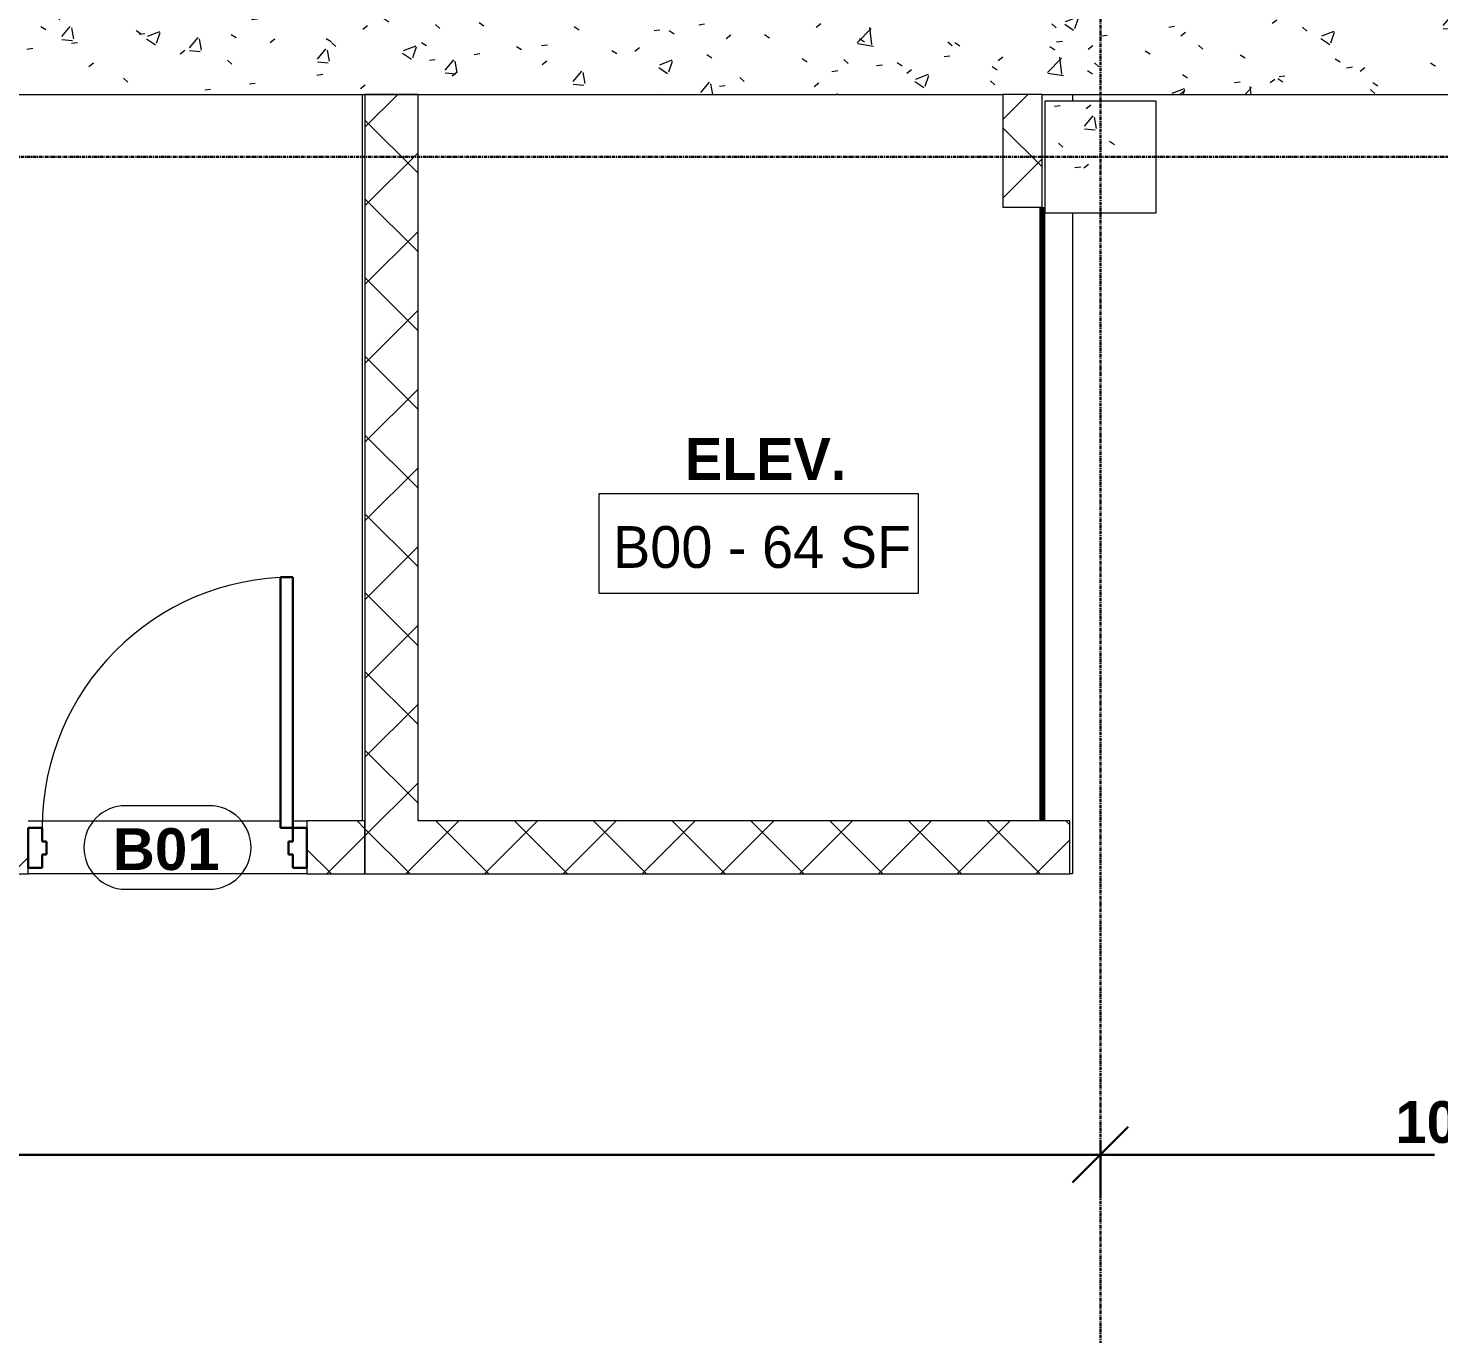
# Model space of a CAD drawing. Header units: inches. Extents: x -4124 to -1807, y 11006 to 12379.
# Drawn here: x -3635.3 to -3432.7, y 11366.1 to 11553.7 of the extents above; entities that cross this region are included whole.
import ezdxf

# ---------------------------------------------------------------- set-up
doc = ezdxf.new("R2010")
doc.units = ezdxf.units.IN
doc.header["$MEASUREMENT"] = 0
doc.linetypes.add('Grid Line 1_2_', pattern=[0.875, 0.5, -0.125, 0.125, -0.125])
doc.linetypes.add('Grid Line 1_2__2_', pattern=[0.875, 0.5, -0.125, 0.125, -0.125])
for name, color, linetype, lineweight in [('0-1', 7, 'Continuous', 5), ('0-5', 8, 'Continuous', 9), ('A-ANNO-DIMS-1', 211, 'Continuous', 30), ('A-AREA', 32, 'Continuous', 80), ('A-AREA-IDEN', 2, 'Continuous', 9), ('A-DOOR-1', 50, 'Continuous', 30), ('A-DOOR-2', 7, 'Continuous', 9), ('A-DOOR-FRAM-1', 50, 'Continuous', 30), ('A-DOOR-IDEN', 31, 'Continuous', 9), ('A-FLOR-2', 7, 'Continuous', 9), ('A-WALL-1', 250, 'Continuous', 18), ('A-WALL-2', 7, 'Continuous', 9), ('A-WALL-PATT-2', 8, 'Continuous', 9), ('A-WALL-PATT-4', 252, 'Continuous', 9), ('S-COLS', 52, 'Continuous', 9), ('S-COLS-1', 7, 'Continuous', 9), ('S-FNDN-3', 7, 'Continuous', 9), ('S-GRID-1', 1, 'Grid Line 1_2_', 9), ('S-GRID-2', 1, 'Grid Line 1_2__2_', 30)]:
    doc.layers.add(name, color=color, linetype=linetype, lineweight=lineweight)
doc.styles.add('Arial_B', font='arialbd.ttf', dxfattribs={"height": 6})
doc.styles.add('Century Gothic', font='ufonts.com_century-gothic.ttf', dxfattribs={"height": 6})
doc.styles.add('Century Gothic_B', font='GOTHICB.TTF', dxfattribs={"height": 6})
doc.dimstyles.new('OD__1_16__Tol__', dxfattribs={"dimscale": 12, "dimtxt": 6.26501, "dimasz": 0.666667, "dimexe": 0.5, "dimexo": 0.333333, "dimgap": 0.083333, "dimtad": 1, "dimdec": 4, "dimrnd": 0.0625, "dimzin": 3, "dimdsep": 46, "dimlunit": 4, "dimtxsty": 'Century Gothic_B', "dimblk1": 'OBLIQUE', "dimblk2": 'OBLIQUE', "dimsah": 1, "dimcen": 0.09, "dimdle": 0.5, "dimazin": 0, "dimtfac": 1, "dimtdec": 4, "dimtix": 1, "dimtmove": 0, "dimatfit": 3, "dimfxl": 1, "dimtvp": 1, "dimtfill": 1, "dimfrac": 2, "dimtolj": 1, "dimtzin": 0, "dimlwd": 30, "dimlwe": 30, "dimarcsym": 2})
pattern_1 = [(45, (0, 0), (-5.656854, 5.656854), []), (135, (0, 0), (-5.656854, -5.656854), [])]
pattern_2 = [(50, (0, 0), (18.362056, -1.606828), [1.92, -21.12]), (355, (0, 0), (-3.552257, 19.255874), [1.536, -16.896]), (100.451, (1.53, -0.134), (14.81021, 17.649286), [1.632, -17.949]), (46.184, (0, 5.12), (27.32125, -4.237615), [2.88, -31.68]), (96.636, (2.277, 4.767), (23.927535, 24.937167), [2.448, -26.924]), (351.184, (0, 5.12), (23.927645, 24.937426), [2.304, -25.344]), (21, (2.56, 3.84), (15.28081, -10.307465), [1.92, -21.12]), (326, (2.56, 3.84), (6.22856, 18.563735), [1.536, -16.896]), (71.451, (3.833, 2.981), (21.509846, 8.25628), [1.632, -17.949]), (37.5, (0, 0), (0.3110953, 8.5225365), [0.845, -15.846, 0.845, -16.307, -16.96]), (37.5, (0, 0), (0.3110953, 8.5225365), [-33.843, 0.845, -16.115]), (7.5, (0, 0), (6.7346365, 10.0974314), [0.845, -8.934, 0.845, -15.462, -6.464]), (7.5, (0, 0), (6.7346365, 10.0974314), [-26.086, 0.845, -5.619]), (327.5, (-5.709, 0), (13.6661073, -0.5771864), [0.845, -5.555, 0.845, -19.123, -26.496]), (327.5, (-5.709, 0), (13.6661073, -0.5771864), [-26.368, 0.845, -25.651]), (317.5, (-8.269, 0), (14.929853, 2.562859), [0.845, -7.475, 0.845, -12.416, -18.816]), (317.5, (-8.269, 0), (14.929853, 2.562859), [-21.581, 0.845, -17.971])]

# ---------------------------------------------------------------- blocks, each defined once
blk = doc.blocks.new('CTR - 1st Phase - Shell_rvt-1-ENLARGED FLOOR PLAN - BASEMENT - EAST')
at = {"layer": 'A-FLOR-2'}
for p, q in [((-3587.32, 11439.81), (-3587.32, 11544.19)), ((-3485.32, 11544.19), (-3485.32, 11543.19)), ((-3485.32, 11527.19), (-3485.32, 11432.19)), ((-3635.32, 11439.81), (-3599.07, 11439.81)), ((-3597.32, 11439.81), (-3595.32, 11439.81)), ((-3595.32, 11432.19), (-3635.32, 11432.19)), ((-3485.32, 11432.19), (-3485.7, 11432.19))]:
    blk.add_line(p, q, dxfattribs=at)
at = {"layer": 'S-GRID-1'}
for p, q in [((-3481.32, 11005.88), (-3481.32, 12345.93)), ((-1807.14, 11535.19), (-4091.58, 11535.19))]:
    blk.add_line(p, q, dxfattribs=at)
blk = doc.blocks.new('HOLLOW METAL1 - STAIR DOOR 3-0 x 7-0-2174402-ENLARGED FLOOR PLAN - BASEMENT - EAST')
at = {"layer": 'A-DOOR-1'}
for p, q in [((18, 39.0625), (16.25, 39.0625)), ((16.25, 39.0625), (16.25, 3.0625)), ((18, 3.0625), (18, 39.0625)), ((16.25, 3.0625), (18, 3.0625))]:
    blk.add_line(p, q, dxfattribs=at)
at = {"layer": 'A-DOOR-2'}
blk.add_arc((18, 3.0625), 36, 90, 180, dxfattribs=at)
at = {"layer": 'A-DOOR-FRAM-1'}
for p, q in [((-18, 3.0625), (-20, 3.0625)), ((-20, 3.0625), (-20, -2.6875)), ((-18, 1.125), (-18, 3.0625)), ((18, 3.0625), (18, 1.125)), ((20, 3.0625), (18, 3.0625)), ((20, -2.6875), (20, 3.0625)), ((-17.375, 1.125), (-18, 1.125)), ((-17.375, -0.75), (-17.375, 1.125)), ((18, 1.125), (17.375, 1.125)), ((17.375, 1.125), (17.375, -0.75)), ((-18, -2.6875), (-18, -0.75)), ((-18, -0.75), (-17.375, -0.75)), ((17.375, -0.75), (18, -0.75)), ((18, -0.75), (18, -2.6875)), ((-20, -2.6875), (-18, -2.6875)), ((18, -2.6875), (20, -2.6875))]:
    blk.add_line(p, q, dxfattribs=at)
blk = doc.blocks.new('CTR - 1st Phase - Structure_rvt-1-ENLARGED FLOOR PLAN - BASEMENT - EAST')
at = {"layer": 'A-WALL-PATT-2'}
h = blk.add_hatch(dxfattribs=at)
h.set_pattern_fill('FP_2', color=256, style=0, pattern_type=2)
h.set_pattern_definition(pattern_2)
h.paths.add_polyline_path([(-3815.32, 11544.19), (-3599.32, 11544.19), (-3599.32, 11556.19), (-3819.32, 11556.19), (-3819.32, 11544.19)], flags=0)
h = blk.add_hatch(dxfattribs=at)
h.set_pattern_fill('FP_2', color=256, style=0, pattern_type=2)
h.set_pattern_definition(pattern_2)
h.paths.add_polyline_path([(-3433.32, 11544.19), (-3433.32, 11556.19), (-3599.32, 11556.19), (-3599.32, 11544.19), (-3485.32, 11544.19)], flags=0)
h = blk.add_hatch(dxfattribs=at)
h.set_pattern_fill('FP_2', color=256, style=0, pattern_type=2)
h.set_pattern_definition(pattern_2)
h.paths.add_polyline_path([(-3197.89, 11544.19), (-3154.32, 11544.19), (-3154.32, 11556.19), (-3433.32, 11556.19), (-3433.32, 11544.19), (-3218.79, 11544.19)], flags=0)
at = {"layer": 'A-WALL-PATT-4'}
h = blk.add_hatch(dxfattribs=at)
h.set_pattern_fill('FP_7', color=256, style=0, pattern_type=2)
h.set_pattern_definition(pattern_1)
h.paths.add_polyline_path([(-3586.95, 11432.19), (-3579.32, 11432.19), (-3579.32, 11544.19), (-3586.95, 11544.19), (-3586.95, 11439.81)], flags=0)
h = blk.add_hatch(dxfattribs=at)
h.set_pattern_fill('FP_7', color=256, style=0, pattern_type=2)
h.set_pattern_definition(pattern_1)
h.paths.add_polyline_path([(-3495.32, 11528), (-3489.7, 11528), (-3489.7, 11544.19), (-3495.32, 11544.19), (-3495.32, 11542.99)], flags=0)
h = blk.add_hatch(dxfattribs=at)
h.set_pattern_fill('FP_7', color=256, style=0, pattern_type=2)
h.set_pattern_definition(pattern_1)
h.paths.add_polyline_path([(-3723.98, 11432.19), (-3635.32, 11432.19), (-3635.32, 11439.81), (-3784.83, 11439.81), (-3784.95, 11439.36), (-3784.95, 11438.74), (-3786.45, 11438.74), (-3786.45, 11439.36), (-3786.36, 11439.81), (-3819.32, 11439.81), (-3819.32, 11432.19), (-3740.82, 11432.19)], flags=0)
h.paths.add_polyline_path([(-3595.32, 11432.19), (-3586.95, 11432.19), (-3586.95, 11439.81), (-3595.32, 11439.81), (-3595.32, 11433.06)], flags=0)
h = blk.add_hatch(dxfattribs=at)
h.set_pattern_fill('FP_7', color=256, style=0, pattern_type=2)
h.set_pattern_definition(pattern_1)
h.paths.add_polyline_path([(-3579.32, 11432.19), (-3485.7, 11432.2), (-3485.7, 11439.81), (-3579.32, 11439.81)], flags=0)
at = {"layer": 'S-COLS'}
h = blk.add_hatch(dxfattribs=at)
h.set_pattern_fill('FP_2', color=256, style=0, pattern_type=2)
h.set_pattern_definition(pattern_2)
h.paths.add_polyline_path([(-3489.32, 11527.19), (-3473.32, 11527.19), (-3473.32, 11543.19), (-3489.32, 11543.19), (-3489.32, 11527.27)], flags=0)
at = {"layer": 'A-WALL-1'}
blk.add_line((-3489.7, 11544.19), (-3495.32, 11544.19), dxfattribs=at)
at = {"layer": 'A-WALL-2'}
for p, q in [((-3579.32, 11544.19), (-3586.95, 11544.19)), ((-3586.95, 11544.19), (-3586.95, 11432.19)), ((-3579.32, 11439.81), (-3579.32, 11544.19)), ((-3495.32, 11544.19), (-3495.32, 11528)), ((-3489.7, 11528), (-3489.7, 11544.19)), ((-3495.32, 11528), (-3489.7, 11528)), ((-3586.95, 11439.81), (-3595.32, 11439.81)), ((-3595.32, 11439.81), (-3595.32, 11438.81)), ((-3586.95, 11432.19), (-3586.95, 11439.81)), ((-3485.7, 11439.81), (-3579.32, 11439.81)), ((-3485.7, 11432.19), (-3485.7, 11439.81)), ((-3819.32, 11432.19), (-3635.32, 11432.19)), ((-3635.32, 11432.19), (-3635.32, 11433.06)), ((-3595.32, 11433.06), (-3595.32, 11432.19)), ((-3595.32, 11432.19), (-3586.95, 11432.19)), ((-3586.95, 11432.19), (-3579.32, 11432.19)), ((-3579.32, 11432.19), (-3485.7, 11432.19))]:
    blk.add_line(p, q, dxfattribs=at)
at = {"layer": 'S-COLS-1'}
for p, q in [((-3473.32, 11543.19), (-3489.32, 11543.19)), ((-3489.32, 11543.19), (-3489.32, 11543.11)), ((-3489.32, 11543.11), (-3489.32, 11527.27)), ((-3473.32, 11543.11), (-3473.32, 11543.19)), ((-3473.32, 11527.27), (-3473.32, 11543.11)), ((-3489.32, 11527.27), (-3489.32, 11527.19)), ((-3489.32, 11527.19), (-3473.32, 11527.19)), ((-3473.32, 11527.19), (-3473.32, 11527.27))]:
    blk.add_line(p, q, dxfattribs=at)
at = {"layer": 'S-FNDN-3'}
for p, q in [((-3819.32, 11544.19), (-3599.32, 11544.19)), ((-3599.32, 11544.19), (-3495.32, 11544.19)), ((-3489.7, 11544.19), (-3433.32, 11544.19)), ((-3433.32, 11544.19), (-3197.89, 11544.19))]:
    blk.add_line(p, q, dxfattribs=at)
at = {"layer": 'S-GRID-2'}
for p, q in [((-3481.32, 11005.88), (-3481.32, 12247.5)), ((-1807.14, 11535.19), (-4076.95, 11535.19))]:
    blk.add_line(p, q, dxfattribs=at)
at = {"layer": '0-5'}
blk.add_blockref('HOLLOW METAL1 - STAIR DOOR 3-0 x 7-0-2174402-ENLARGED FLOOR PLAN - BASEMENT - EAST', (-3615.32, 11435.75), dxfattribs=at)
blk = doc.blocks.new('_Oblique')
at = {"color": 0, "linetype": 'ByBlock', "lineweight": -2}
blk.add_line((-0.5, -0.5), (0.5, 0.5), dxfattribs=at)
blk = doc.blocks.new('DIMBLOCK25-ENLARGED FLOOR PLAN - BASEMENT - EAST')
at = {"layer": 'A-ANNO-DIMS-1', "color": 0, "lineweight": 30, "transparency": 16777216}
for p, q in [((-3829.32, 11393.5), (-3829.32, 11385.85)), ((-3481.32, 11393.5), (-3481.32, 11385.85)), ((-3835.32, 11391.85), (-3475.32, 11391.85))]:
    blk.add_line(p, q, dxfattribs=at)
at = {"layer": 'Defpoints', "color": 0, "transparency": 16777216}
for p in [(-3829.32, 11397.5), (-3481.32, 11397.5), (-3481.32, 11391.85)]:
    blk.add_point(p, dxfattribs=at)
at = {"layer": 'A-ANNO-DIMS-1', "color": 0, "lineweight": 30, "transparency": 16777216, "xscale": 7.999999999999998, "yscale": 7.999999999999998, "zscale": 7.999999999999998, "rotation": 180}
blk.add_blockref('_Oblique', (-3829.32, 11391.85), dxfattribs=at)
at = {"layer": 'A-ANNO-DIMS-1', "color": 0, "lineweight": 30, "transparency": 16777216, "xscale": 7.999999999999998, "yscale": 7.999999999999998, "zscale": 7.999999999999998}
blk.add_blockref('_Oblique', (-3481.32, 11391.85), dxfattribs=at)
at = {"layer": 'A-ANNO-DIMS-1', "color": 0, "transparency": 16777216, "insert": (-3655.32, 11396), "char_height": 6, "attachment_point": 5, "style": 'Century Gothic_B', "bg_fill": 3, "box_fill_scale": 1.25, "bg_fill_color": 256, "bg_fill_true_color": 13158600, "bg_fill_transparency": 0}
blk.add_mtext('\\A1;29\'-0"', dxfattribs=at)
at = {"layer": 'A-ANNO-DIMS-1', "color": 0, "transparency": 16777216, "insert": (-3655.32, 11386.96), "char_height": 6, "attachment_point": 5, "style": 'Century Gothic_B', "bg_fill": 3, "box_fill_scale": 1.25, "bg_fill_color": 256, "bg_fill_true_color": 13158600, "bg_fill_transparency": 0}
blk.add_mtext('\\A1;[348.0]', dxfattribs=at)
blk = doc.blocks.new('DIMBLOCK26-ENLARGED FLOOR PLAN - BASEMENT - EAST')
at = {"layer": 'A-ANNO-DIMS-1', "color": 0, "lineweight": 30, "transparency": 16777216}
for p, q in [((-3356.9, 11423.8), (-3356.9, 11385.85)), ((-3481.32, 11393.5), (-3481.32, 11385.85)), ((-3487.32, 11391.85), (-3350.9, 11391.85))]:
    blk.add_line(p, q, dxfattribs=at)
at = {"layer": 'Defpoints', "color": 0, "transparency": 16777216}
for p in [(-3356.9, 11427.8), (-3481.32, 11397.5), (-3356.9, 11391.85)]:
    blk.add_point(p, dxfattribs=at)
at = {"layer": 'A-ANNO-DIMS-1', "color": 0, "lineweight": 30, "transparency": 16777216, "xscale": 7.999999999999998, "yscale": 7.999999999999998, "zscale": 7.999999999999998, "rotation": 180}
blk.add_blockref('_Oblique', (-3481.32, 11391.85), dxfattribs=at)
at = {"layer": 'A-ANNO-DIMS-1', "color": 0, "lineweight": 30, "transparency": 16777216, "xscale": 7.999999999999998, "yscale": 7.999999999999998, "zscale": 7.999999999999998}
blk.add_blockref('_Oblique', (-3356.9, 11391.85), dxfattribs=at)
at = {"layer": 'A-ANNO-DIMS-1', "color": 0, "transparency": 16777216, "insert": (-3419.11, 11396.47), "char_height": 6, "attachment_point": 5, "style": 'Century Gothic_B', "bg_fill": 3, "box_fill_scale": 1.25, "bg_fill_color": 256, "bg_fill_true_color": 13158600, "bg_fill_transparency": 0}
blk.add_mtext('\\A1;10\'-4 7/16"', dxfattribs=at)
at = {"layer": 'A-ANNO-DIMS-1', "color": 0, "transparency": 16777216, "insert": (-3419.11, 11386.96), "char_height": 6, "attachment_point": 5, "style": 'Century Gothic_B', "bg_fill": 3, "box_fill_scale": 1.25, "bg_fill_color": 256, "bg_fill_true_color": 13158600, "bg_fill_transparency": 0}
blk.add_mtext('\\A1;[124.4]', dxfattribs=at)
blk = doc.blocks.new('Door Tag - Plans-594102-ENLARGED FLOOR PLAN - BASEMENT - EAST')
at = {"layer": 'A-DOOR-IDEN'}
for p, q in [((0.09375, 0.09375), (-0.09375, 0.09375)), ((-0.09375, -0.09375), (0.09375, -0.09375))]:
    blk.add_line(p, q, dxfattribs=at)
for centre, start, end in [((-0.09375, 0), 90, 270), ((0.09375, 0), 270, 90)]:
    blk.add_arc(centre, 0.09375, start, end, dxfattribs=at)

msp = doc.modelspace()

# ---------------------------------------------------------------- linework, layer by layer
at = {"layer": 'A-AREA'}
msp.add_line((-3489.69874, 11528.0019), (-3489.69874, 11439.8144), dxfattribs=at)
at = {"layer": 'A-AREA-IDEN', "flags": 128}
msp.add_lwpolyline([(-3553.32857, 11486.83014), (-3507.5018, 11486.83014), (-3507.5018, 11472.49943), (-3553.32857, 11472.49943)], close=True, dxfattribs=at)

# ---------------------------------------------------------------- block references
at = {"layer": '0-1'}
for name in ['CTR - 1st Phase - Shell_rvt-1-ENLARGED FLOOR PLAN - BASEMENT - EAST', 'CTR - 1st Phase - Structure_rvt-1-ENLARGED FLOOR PLAN - BASEMENT - EAST']:
    msp.add_blockref(name, (0, 0), dxfattribs=at)
at = {"layer": 'A-DOOR-IDEN', "xscale": 63.99999999999997, "yscale": 63.99999999999997, "zscale": 63.99999999999997}
msp.add_blockref('Door Tag - Plans-594102-ENLARGED FLOOR PLAN - BASEMENT - EAST', (-3615.32374, 11436.0019), dxfattribs=at)

# ---------------------------------------------------------------- texts
at = {"layer": 'A-AREA-IDEN', "char_height": 6, "attachment_point": 1}
for s, insert, width, style in [('ELEV.', (-3540.99786, 11494.80891), 25.452, 'Century Gothic_B'), ('B00 - 64 SF', (-3551.32857, 11482.16348), 50.5, 'Century Gothic')]:
    msp.add_mtext(s, dxfattribs=dict(at, insert=insert, width=width, style=style))
at = {"layer": 'A-DOOR-IDEN', "insert": (-3623.1875, 11438.76161), "char_height": 6, "width": 18.786, "attachment_point": 1, "style": 'Arial_B'}
msp.add_mtext('B01', dxfattribs=at)

# ---------------------------------------------------------------- next in the draw order: dimensions: what is measured, and where the dimension line sits
at = {"layer": 'A-ANNO-DIMS-1'}
dim = msp.add_linear_dim(base=(-3481.32374, 11391.84734), p1=(-3829.32374, 11397.50419), p2=(-3481.32374, 11397.50419), dimstyle='OD__1_16__Tol__', override={"dimpost": '<>\\X', "dimfxl": 348}, dxfattribs=at)
dim.commit()
dim.dimension.update_dxf_attribs({"geometry": 'DIMBLOCK25-ENLARGED FLOOR PLAN - BASEMENT - EAST', "text_midpoint": (-3655.32374, 11391.84734)})

# ---------------------------------------------------------------- next in the draw order: dimensions: what is measured, and where the dimension line sits
dim = msp.add_linear_dim(base=(-3356.89914, 11391.84734), p1=(-3481.32374, 11397.50419), p2=(-3356.89914, 11427.8019), dimstyle='OD__1_16__Tol__', override={"dimpost": '<>\\X', "dimfxl": 128.060259}, dxfattribs=at)
dim.commit()
dim.dimension.update_dxf_attribs({"geometry": 'DIMBLOCK26-ENLARGED FLOOR PLAN - BASEMENT - EAST', "text_midpoint": (-3419.11144, 11391.84734)})

doc.saveas('drawing.dxf')
